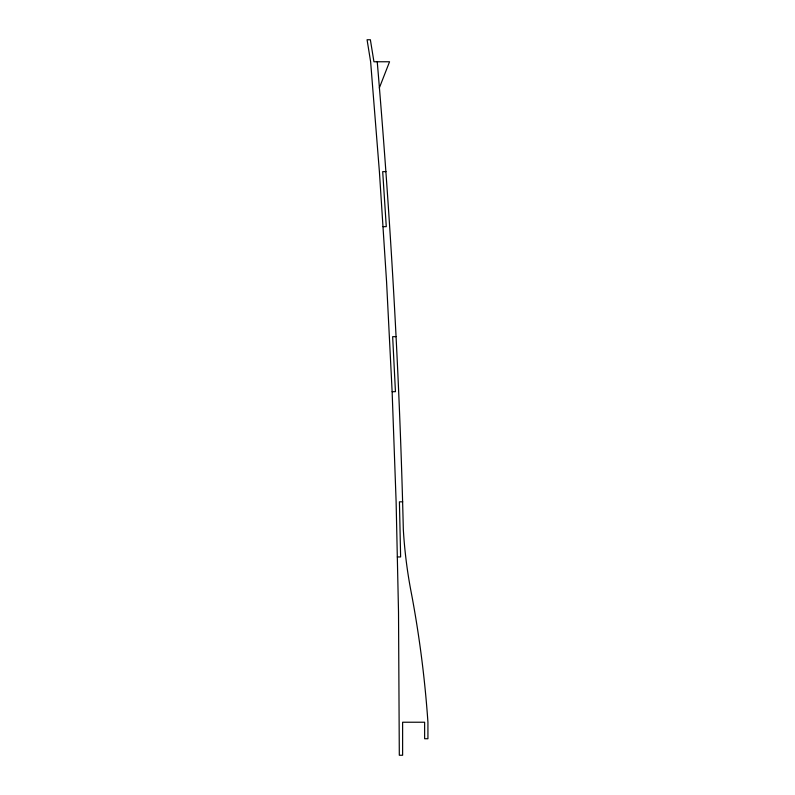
<?xml version="1.0" encoding="UTF-8"?>
<svg xmlns="http://www.w3.org/2000/svg" width="795" height="795" viewBox="0 0 795 795"><rect width="100%" height="100%" fill="white"/><g stroke="black" fill="none" stroke-linecap="round" stroke-linejoin="round"><path stroke-width="1.19" d="M379.324 87.947L389.55 61.762L373.938 61.762L370.371 39.75L367.071 39.75L370.629 61.762L379.394 171.631L386.559 281.609L392.134 391.687L396.119 501.824L398.514 612.011L399.309 755.25L402.618 755.25L402.618 722.228L424.629 722.228L424.629 738.734L427.929 738.734L427.929 722.228A1110.943 1110.943 0 0 0 412.257 597.9L410.955 591.063A477.497 477.497 0 0 1 406.136 560.346L405.529 555.198A477.497 477.497 0 0 1 403.323 529.391C399.587 373.292 390.474 217.343 377.237 61.762M385.992 171.631L382.693 171.631L386.281 226.655L382.981 226.655M395.96 336.663L392.651 336.663L395.443 391.687L392.134 391.687M402.727 501.824L399.428 501.824L400.62 556.947L397.321 556.947"/></g></svg>
